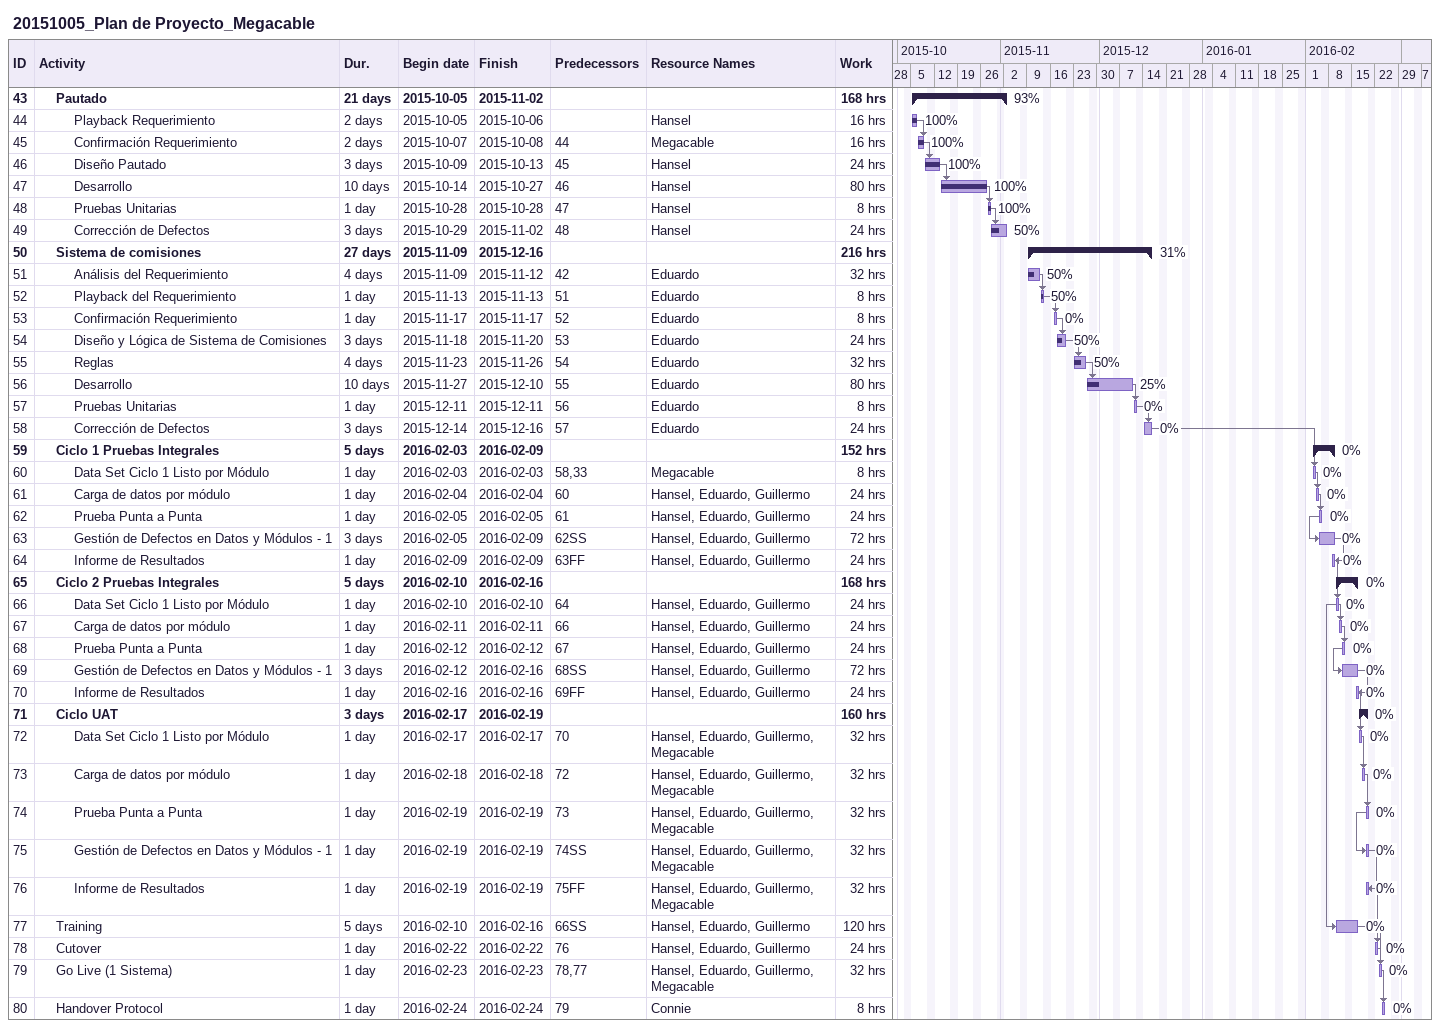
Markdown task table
20151005_Plan de Proyecto_Megacable

| ID | Level | Task | Duration | Start | Finish | Predecessors | Resources | % complete | Work (h) |
|---|---|---|---|---|---|---|---|---|---|
| 43 | 2 | **Pautado** | 21d | 2015-10-05 | 2015-11-02 |  |  | 93 | 168 |
| 44 | 3 | Playback Requerimiento | 2d | 2015-10-05 | 2015-10-06 |  | Hansel | 100 | 16 |
| 45 | 3 | Confirmación Requerimiento | 2d | 2015-10-07 | 2015-10-08 | 44 | Megacable | 100 | 16 |
| 46 | 3 | Diseño Pautado | 3d | 2015-10-09 | 2015-10-13 | 45 | Hansel | 100 | 24 |
| 47 | 3 | Desarrollo | 10d | 2015-10-14 | 2015-10-27 | 46 | Hansel | 100 | 80 |
| 48 | 3 | Pruebas Unitarias | 1d | 2015-10-28 | 2015-10-28 | 47 | Hansel | 100 | 8 |
| 49 | 3 | Corrección de Defectos | 3d | 2015-10-29 | 2015-11-02 | 48 | Hansel | 50 | 24 |
| 50 | 2 | **Sistema de comisiones** | 27d | 2015-11-09 | 2015-12-16 |  |  | 31 | 216 |
| 51 | 3 | Análisis del Requerimiento | 4d | 2015-11-09 | 2015-11-12 | 42 | Eduardo | 50 | 32 |
| 52 | 3 | Playback del Requerimiento | 1d | 2015-11-13 | 2015-11-13 | 51 | Eduardo | 50 | 8 |
| 53 | 3 | Confirmación Requerimiento | 1d | 2015-11-17 | 2015-11-17 | 52 | Eduardo | 0 | 8 |
| 54 | 3 | Diseño y Lógica de Sistema de Comisiones | 3d | 2015-11-18 | 2015-11-20 | 53 | Eduardo | 50 | 24 |
| 55 | 3 | Reglas | 4d | 2015-11-23 | 2015-11-26 | 54 | Eduardo | 50 | 32 |
| 56 | 3 | Desarrollo | 10d | 2015-11-27 | 2015-12-10 | 55 | Eduardo | 25 | 80 |
| 57 | 3 | Pruebas Unitarias | 1d | 2015-12-11 | 2015-12-11 | 56 | Eduardo | 0 | 8 |
| 58 | 3 | Corrección de Defectos | 3d | 2015-12-14 | 2015-12-16 | 57 | Eduardo | 0 | 24 |
| 59 | 2 | **Ciclo 1 Pruebas Integrales** | 5d | 2016-02-03 | 2016-02-09 |  |  | 0 | 152 |
| 60 | 3 | Data Set Ciclo 1 Listo por Módulo | 1d | 2016-02-03 | 2016-02-03 | 58, 33 | Megacable | 0 | 8 |
| 61 | 3 | Carga de datos por módulo | 1d | 2016-02-04 | 2016-02-04 | 60 | Hansel, Eduardo, Guillermo | 0 | 24 |
| 62 | 3 | Prueba Punta a Punta | 1d | 2016-02-05 | 2016-02-05 | 61 | Hansel, Eduardo, Guillermo | 0 | 24 |
| 63 | 3 | Gestión de Defectos en Datos y Módulos - 1 | 3d | 2016-02-05 | 2016-02-09 | 62SS | Hansel, Eduardo, Guillermo | 0 | 72 |
| 64 | 3 | Informe de Resultados | 1d | 2016-02-09 | 2016-02-09 | 63FF | Hansel, Eduardo, Guillermo | 0 | 24 |
| 65 | 2 | **Ciclo 2 Pruebas Integrales** | 5d | 2016-02-10 | 2016-02-16 |  |  | 0 | 168 |
| 66 | 3 | Data Set Ciclo 1 Listo por Módulo | 1d | 2016-02-10 | 2016-02-10 | 64 | Hansel, Eduardo, Guillermo | 0 | 24 |
| 67 | 3 | Carga de datos por módulo | 1d | 2016-02-11 | 2016-02-11 | 66 | Hansel, Eduardo, Guillermo | 0 | 24 |
| 68 | 3 | Prueba Punta a Punta | 1d | 2016-02-12 | 2016-02-12 | 67 | Hansel, Eduardo, Guillermo | 0 | 24 |
| 69 | 3 | Gestión de Defectos en Datos y Módulos - 1 | 3d | 2016-02-12 | 2016-02-16 | 68SS | Hansel, Eduardo, Guillermo | 0 | 72 |
| 70 | 3 | Informe de Resultados | 1d | 2016-02-16 | 2016-02-16 | 69FF | Hansel, Eduardo, Guillermo | 0 | 24 |
| 71 | 2 | **Ciclo UAT** | 3d | 2016-02-17 | 2016-02-19 |  |  | 0 | 160 |
| 72 | 3 | Data Set Ciclo 1 Listo por Módulo | 1d | 2016-02-17 | 2016-02-17 | 70 | Hansel, Eduardo, Guillermo, Megacable | 0 | 32 |
| 73 | 3 | Carga de datos por módulo | 1d | 2016-02-18 | 2016-02-18 | 72 | Hansel, Eduardo, Guillermo, Megacable | 0 | 32 |
| 74 | 3 | Prueba Punta a Punta | 1d | 2016-02-19 | 2016-02-19 | 73 | Hansel, Eduardo, Guillermo, Megacable | 0 | 32 |
| 75 | 3 | Gestión de Defectos en Datos y Módulos - 1 | 1d | 2016-02-19 | 2016-02-19 | 74SS | Hansel, Eduardo, Guillermo, Megacable | 0 | 32 |
| 76 | 3 | Informe de Resultados | 1d | 2016-02-19 | 2016-02-19 | 75FF | Hansel, Eduardo, Guillermo, Megacable | 0 | 32 |
| 77 | 2 | Training | 5d | 2016-02-10 | 2016-02-16 | 66SS | Hansel, Eduardo, Guillermo | 0 | 120 |
| 78 | 2 | Cutover | 1d | 2016-02-22 | 2016-02-22 | 76 | Hansel, Eduardo, Guillermo | 0 | 24 |
| 79 | 2 | Go Live (1 Sistema) | 1d | 2016-02-23 | 2016-02-23 | 78, 77 | Hansel, Eduardo, Guillermo, Megacable | 0 | 32 |
| 80 | 2 | Handover Protocol | 1d | 2016-02-24 | 2016-02-24 | 79 | Connie | 0 | 8 |
